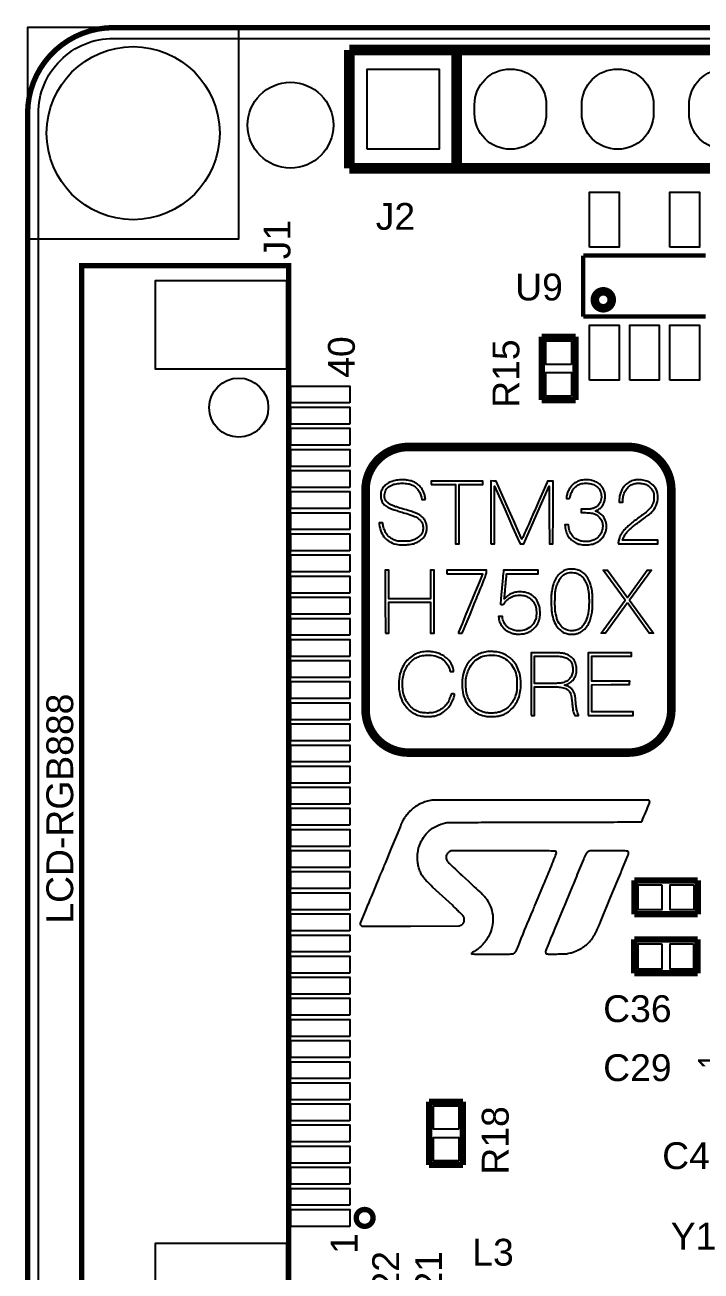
# Model space of a CAD drawing. Extents: x 0 to 117, y 0 to 54.
# Drawn here: x -0.06 to 15.94, y 24.55 to 54.06 of the extents above; entities that cross this region are included whole.
import ezdxf

# ---------------------------------------------------------------- set-up
doc = ezdxf.new("R2010")
doc.units = 0
doc.header["$MEASUREMENT"] = 0
for name, color, linetype in [('BG_OUTLINE', 3, 'CONTINUOUS'), ('BG_SILKSCREEN_TOP', 7, 'CONTINUOUS'), ('PG_SILKSCREEN_TOP', 254, 'CONTINUOUS'), ('PG_SOLDERMASK_TOP', 85, 'CONTINUOUS'), ('PIN_SOLDERMASK_TOP', 85, 'CONTINUOUS'), ('RD_SILKSCREEN_TOP', 142, 'CONTINUOUS'), ('RKI_ALL', 43, 'CONTINUOUS')]:
    doc.layers.add(name, color=color, linetype=linetype)

msp = doc.modelspace()

# ---------------------------------------------------------------- linework, layer by layer
at = {"layer": 'BG_OUTLINE', "const_width": 0.127}
msp.add_lwpolyline([(2.032, 0), (51.968, 0, 0.414214), (54, 2.032), (54, 51.968, 0.414067), (51.968, 54), (2.032, 54, 0.414214), (0, 51.968), (0, 2.032, 0.414214), (2.032, 0)], format="xyb", dxfattribs=at)
at = {"layer": 'BG_SILKSCREEN_TOP', "const_width": 0.203}
msp.add_lwpolyline([(14.224, 36.83), (9.017, 36.83, -0.414214), (8.001, 37.846), (8.001, 43.053, -0.414214), (9.017, 44.069), (14.224, 44.069, -0.414214), (15.24, 43.053), (15.24, 37.846, -0.414214), (14.224, 36.83)], format="xyb", dxfattribs=at)
at = {"layer": 'BG_SILKSCREEN_TOP'}
for points in [[(8.603, 43.243, 0.064846), (8.497, 43.185, 0.073923), (8.42, 43.109, 0.087862), (8.374, 43.019, 0.047324), (8.362, 42.959, 0.038655), (8.36, 42.894, 0.039608), (8.368, 42.832, 0.061722), (8.386, 42.781, 0.048169), (8.411, 42.74, 0.037817), (8.445, 42.7, 0.036432), (8.487, 42.665, 0.036878), (8.533, 42.637, 0.030929), (8.589, 42.612, 0.007787), (8.681, 42.579, 0.007237), (8.797, 42.542, 0.004815), (8.931, 42.503, -0.015378), (9.103, 42.448, -0.046042), (9.215, 42.396, -0.067488), (9.29, 42.338, -0.080734), (9.341, 42.266, -0.021996), (9.353, 42.24, -0.047502), (9.359, 42.218, -0.036236), (9.361, 42.193, -0.008387), (9.362, 42.15, -0.008408), (9.361, 42.107, -0.035832), (9.359, 42.082, -0.047011), (9.353, 42.061, -0.022803), (9.342, 42.034, -0.071816), (9.3, 41.975, -0.053841), (9.24, 41.922, -0.049147), (9.164, 41.879, -0.040276), (9.076, 41.848, -0.048241), (9.007, 41.837, -0.015413), (8.904, 41.834, -0.015228), (8.801, 41.837, -0.052926), (8.735, 41.848, -0.046155), (8.647, 41.882, -0.05531), (8.572, 41.929, -0.057038), (8.511, 41.991, -0.054507), (8.464, 42.066, -0.026649), (8.445, 42.112, -0.017505), (8.428, 42.167, -0.017236), (8.415, 42.219, -0.050356), (8.411, 42.256, 0.124016), (8.409, 42.264, 0.195239), (8.404, 42.269, 0.0727), (8.393, 42.271, 0.008123), (8.367, 42.271), (8.322, 42.271), (8.327, 42.229, 0.067753), (8.374, 42.051, 0.089468), (8.464, 41.91, 0.091168), (8.597, 41.811, 0.072953), (8.766, 41.757, 0.038564), (8.838, 41.75, 0.013529), (8.941, 41.752, 0.01344), (9.044, 41.759, 0.041051), (9.113, 41.771, 0.042991), (9.206, 41.805, 0.042331), (9.293, 41.854, 0.044909), (9.365, 41.913, 0.073401), (9.412, 41.976, 0.067357), (9.443, 42.057, 0.056751), (9.454, 42.15, 0.05679), (9.443, 42.241, 0.068563), (9.412, 42.323, 0.041388), (9.392, 42.354, 0.023113), (9.362, 42.389, 0.022832), (9.328, 42.422, 0.029682), (9.294, 42.449, 0.041362), (9.234, 42.483, 0.019619), (9.152, 42.518, 0.014889), (9.043, 42.555, 0.006505), (8.896, 42.599, -0.005717), (8.733, 42.647, -0.024366), (8.637, 42.681, -0.040293), (8.571, 42.715, -0.050354), (8.518, 42.757, -0.040981), (8.483, 42.796, -0.069991), (8.461, 42.834, -0.068571), (8.451, 42.877, -0.037066), (8.45, 42.931, -0.05473), (8.462, 43.002, -0.077565), (8.488, 43.061, -0.075736), (8.531, 43.109, -0.049561), (8.594, 43.151, -0.067406), (8.702, 43.191, -0.043293), (8.835, 43.209, -0.042809), (8.971, 43.203, -0.059579), (9.089, 43.174, -0.073833), (9.172, 43.128, -0.065254), (9.242, 43.058, -0.062379), (9.294, 42.969, -0.05771), (9.324, 42.868), (9.332, 42.822), (9.375, 42.822, 0.007726), (9.401, 42.822, 0.096466), (9.411, 42.824, 0.225283), (9.416, 42.829, 0.067519), (9.417, 42.84, 0.050586), (9.413, 42.876, 0.018541), (9.401, 42.927, 0.018396), (9.384, 42.98, 0.023612), (9.364, 43.027, 0.059101), (9.312, 43.109, 0.05402), (9.242, 43.179, 0.052815), (9.156, 43.234, 0.05102), (9.06, 43.27, 0.040275), (8.991, 43.283, 0.016887), (8.898, 43.289, 0.016981), (8.804, 43.288, 0.037411), (8.733, 43.28, 0.046032)], [(10.966, 41.771), (11.008, 41.773), (11.051, 41.776), (11.052, 42.458), (11.054, 43.141), (11.295, 42.594), (11.392, 42.375), (11.483, 42.167), (11.56, 41.992), (11.597, 41.909), (11.658, 41.771), (11.703, 41.773), (11.748, 41.776), (12.049, 42.46), (12.35, 43.144), (12.352, 42.458), (12.354, 41.771), (12.396, 41.773), (12.438, 41.776), (12.44, 42.519), (12.442, 43.262), (12.377, 43.262), (12.312, 43.262), (12.301, 43.238, 0.006639), (12.292, 43.219), (12.207, 43.025), (12.11, 42.805), (11.997, 42.547, -0.000803), (11.863, 42.242, -0.002674), (11.773, 42.042, -0.000554), (11.704, 41.89, -0.609655), (11.698, 41.89, -0.035009), (11.693, 41.899), (11.606, 42.097), (11.508, 42.318), (11.393, 42.579), (11.094, 43.258), (11.03, 43.261), (10.966, 43.263), (10.966, 42.517)], [(13.056, 43.266, 0.028415), (13.004, 43.244, 0.028391), (12.955, 43.216, 0.037554), (12.914, 43.185, 0.054246), (12.86, 43.126, 0.03915), (12.812, 43.05, 0.038695), (12.777, 42.967, 0.05045), (12.759, 42.886), (12.755, 42.851), (12.796, 42.851, 0.020343), (12.825, 42.852, 0.19813), (12.836, 42.858, 0.117632), (12.842, 42.87, 0.005551), (12.853, 42.917, -0.056422), (12.879, 42.994, -0.048339), (12.923, 43.067, -0.049643), (12.978, 43.129, -0.071163), (13.038, 43.17, -0.077746), (13.152, 43.205, -0.064581), (13.279, 43.207, -0.066262), (13.399, 43.177, -0.093794), (13.491, 43.118, -0.106704), (13.558, 43.022, -0.090104), (13.584, 42.9, -0.091596), (13.566, 42.779, -0.113978), (13.506, 42.682, -0.062193), (13.453, 42.641, -0.061027), (13.392, 42.614, -0.049468), (13.315, 42.599, -0.02389), (13.214, 42.594), (13.109, 42.594), (13.109, 42.554), (13.109, 42.513), (13.211, 42.513, -0.038421), (13.346, 42.503, -0.074124), (13.449, 42.471, -0.088369), (13.526, 42.415, -0.07754), (13.584, 42.333, -0.083201), (13.613, 42.235, -0.075682), (13.611, 42.13, -0.074438), (13.577, 42.028, -0.075575), (13.514, 41.941, -0.070531), (13.438, 41.882, -0.06027), (13.344, 41.843, -0.057908), (13.239, 41.826, -0.054996), (13.132, 41.834, -0.074011), (13.01, 41.875, -0.086781), (12.912, 41.948, -0.085931), (12.845, 42.05, -0.071795), (12.811, 42.176), (12.805, 42.223), (12.761, 42.225), (12.718, 42.228), (12.723, 42.18, 0.057658), (12.749, 42.064, 0.058365), (12.8, 41.958, 0.060359), (12.872, 41.87, 0.070466), (12.96, 41.806, 0.030343), (13.019, 41.78, 0.035669), (13.077, 41.763, 0.03336), (13.141, 41.753, 0.021209), (13.216, 41.75, 0.021222), (13.291, 41.753, 0.033055), (13.354, 41.763, 0.035385), (13.412, 41.78, 0.02972), (13.471, 41.806, 0.046102), (13.525, 41.84, 0.031153), (13.579, 41.888, 0.031366), (13.626, 41.942, 0.050998), (13.659, 41.994, 0.088988), (13.702, 42.147, 0.097314), (13.688, 42.301, 0.101433), (13.617, 42.434, 0.105396), (13.501, 42.525), (13.447, 42.552), (13.487, 42.572, 0.058432), (13.562, 42.622, 0.07341), (13.616, 42.684, 0.070742), (13.652, 42.761, 0.049157), (13.671, 42.856, 0.053132), (13.671, 42.942, 0.054194), (13.652, 43.026, 0.055044), (13.616, 43.102, 0.058718), (13.565, 43.167, 0.076792), (13.475, 43.232, 0.059321), (13.362, 43.275, 0.055978), (13.235, 43.291, 0.05335), (13.106, 43.28, 0.037362)], [(14.298, 43.263, 0.037229), (14.244, 43.238, 0.037419), (14.194, 43.205, 0.034695), (14.149, 43.165, 0.046229), (14.092, 43.094, 0.048799), (14.05, 43.016, 0.046266), (14.022, 42.928, 0.035056), (14.007, 42.827), (14.003, 42.763), (14.048, 42.763), (14.093, 42.763), (14.093, 42.809, -0.062793), (14.107, 42.919, -0.061329), (14.148, 43.022, -0.064109), (14.211, 43.109, -0.081735), (14.289, 43.169, -0.071965), (14.375, 43.2, -0.052734), (14.476, 43.21, -0.052329), (14.578, 43.198, -0.068129), (14.666, 43.166, -0.049071), (14.71, 43.137, -0.034238), (14.754, 43.096, -0.034712), (14.79, 43.05, -0.058861), (14.813, 43.008, -0.026185), (14.822, 42.982, -0.032536), (14.827, 42.957, -0.025054), (14.829, 42.928, -0.008269), (14.83, 42.884, -0.020595), (14.828, 42.82, -0.042415), (14.82, 42.772, -0.04508), (14.804, 42.726, -0.025839), (14.778, 42.675, -0.047346), (14.731, 42.61, -0.035611), (14.668, 42.548, -0.01698), (14.563, 42.463, -0.002326), (14.335, 42.295, 0.021769), (14.261, 42.236, 0.013721), (14.18, 42.16, 0.013301), (14.108, 42.086, 0.043218), (14.066, 42.031, 0.014357), (14.053, 42.01, 0.008794), (14.039, 41.984, 0.008754), (14.026, 41.959, 0.015522), (14.017, 41.937, 0.029669), (14.003, 41.896, 0.017982), (13.991, 41.844, 0.011785), (13.983, 41.796, 0.175338), (13.987, 41.779, 0.259774), (13.993, 41.776, 0.000585), (14.107, 41.774, 0.002944), (14.251, 41.772, 0.001047), (14.457, 41.772), (14.922, 41.772), (14.922, 41.816), (14.922, 41.86), (14.505, 41.86), (14.087, 41.86), (14.091, 41.876, -0.052704), (14.104, 41.913, -0.019321), (14.128, 41.96, -0.019268), (14.159, 42.009, -0.026756), (14.19, 42.05, -0.023709), (14.243, 42.107, -0.018543), (14.304, 42.163, -0.014373), (14.384, 42.226, -0.006263), (14.493, 42.306, 0.004015), (14.617, 42.396, 0.011685), (14.701, 42.46, 0.016775), (14.76, 42.511, 0.033401), (14.802, 42.556, 0.091359), (14.899, 42.73, 0.104059), (14.921, 42.919, 0.111601), (14.866, 43.091, 0.118928), (14.743, 43.217, 0.032527), (14.686, 43.249, 0.03892), (14.629, 43.27, 0.036913), (14.566, 43.283, 0.024619), (14.493, 43.288, 0.008718), (14.451, 43.289, 0.013883), (14.415, 43.288, 0.016096), (14.384, 43.285, 0.025129), (14.358, 43.281, 0.033415)], [(9.928, 41.067), (10.35, 41.067, -0.000912), (10.512, 41.067, -0.001529), (10.648, 41.066), (10.77, 41.065, -0.410667), (10.772, 41.063, -0.100393), (10.771, 41.06), (10.689, 40.858), (10.597, 40.635), (10.488, 40.371), (10.379, 40.107), (10.287, 39.882), (10.205, 39.681, 0.030795), (10.201, 39.671, 0.16408), (10.202, 39.664, 0.223885), (10.206, 39.66, 0.070089), (10.217, 39.658, 0.007685), (10.242, 39.658, 0.016658), (10.26, 39.659, 0.028167), (10.276, 39.66, 0.030676), (10.287, 39.663, 0.159321), (10.293, 39.667, 0.064233), (10.297, 39.675), (10.381, 39.878, 0.000593), (10.474, 40.104), (10.584, 40.372, 0.000489), (10.75, 40.78, 0.004337), (10.821, 40.96, 0.00665), (10.86, 41.066, 0.08555), (10.868, 41.108), (10.868, 41.148), (10.398, 41.148), (9.928, 41.148), (9.928, 41.108)], [(11.263, 41.119), (11.253, 41.008, -0.000457), (11.242, 40.881), (11.228, 40.733, 0.00086), (11.215, 40.586, 0.001405), (11.204, 40.462), (11.195, 40.351, 0.151597), (11.196, 40.346, 0.209125), (11.199, 40.344, 0.015822), (11.209, 40.342, 0.01977), (11.222, 40.341, 0.013673), (11.237, 40.341, 0.018348), (11.261, 40.342, 0.118639), (11.273, 40.345, 0.108136), (11.282, 40.354, 0.01416), (11.297, 40.377, -0.054495), (11.336, 40.429, -0.044791), (11.387, 40.475, -0.042908), (11.449, 40.513, -0.041009), (11.517, 40.541, -0.04674), (11.577, 40.553, -0.028964), (11.649, 40.557, -0.028933), (11.722, 40.553, -0.046338), (11.782, 40.541, -0.055035), (11.865, 40.504, -0.065619), (11.932, 40.453, -0.064054), (11.985, 40.384, -0.049819), (12.025, 40.298, -0.017764), (12.036, 40.263, -0.033101), (12.041, 40.234, -0.024954), (12.044, 40.2, -0.006066), (12.045, 40.142, -0.0144), (12.043, 40.071, -0.041224), (12.037, 40.021, -0.045584), (12.022, 39.976, -0.020896), (11.996, 39.92, -0.119785), (11.882, 39.791, -0.105062), (11.715, 39.72, -0.102948), (11.532, 39.722, -0.110205), (11.369, 39.798, -0.06294), (11.322, 39.845, -0.041657), (11.281, 39.908, -0.042375), (11.251, 39.976, -0.081593), (11.242, 40.033), (11.242, 40.055), (11.196, 40.053), (11.15, 40.05), (11.153, 40.021, 0.046081), (11.159, 39.982, 0.020263), (11.176, 39.931, 0.020263), (11.196, 39.88, 0.038448), (11.217, 39.842, 0.042604), (11.262, 39.786, 0.040693), (11.316, 39.737, 0.039459), (11.379, 39.696, 0.035451), (11.45, 39.664, 0.016565), (11.486, 39.651, 0.031332), (11.516, 39.644, 0.024911), (11.551, 39.64, 0.006868), (11.606, 39.637, 0.037287), (11.724, 39.642, 0.05778), (11.824, 39.665, 0.06167), (11.911, 39.709, 0.050748), (11.991, 39.775, 0.055948), (12.062, 39.866, 0.060562), (12.11, 39.968, 0.058762), (12.133, 40.082, 0.047773), (12.131, 40.206, 0.068013), (12.089, 40.372, 0.092845), (12.006, 40.501, 0.095958), (11.885, 40.589, 0.07764), (11.729, 40.633, 0.054836), (11.608, 40.635, 0.058396), (11.491, 40.61, 0.060511), (11.387, 40.56, 0.067845), (11.303, 40.488), (11.286, 40.469), (11.29, 40.498, 0.008218), (11.292, 40.519), (11.299, 40.591, 0.000599), (11.307, 40.677), (11.315, 40.774, -0.000681), (11.324, 40.87, -0.000985), (11.332, 40.954, -0.000497), (11.339, 41.026, -0.016619), (11.341, 41.043), (11.345, 41.067), (11.716, 41.067), (12.086, 41.067), (12.086, 41.108), (12.086, 41.148), (11.675, 41.148), (11.264, 41.148), (11.264, 41.131, -0.017573)], [(12.757, 41.161, 0.01192), (12.73, 41.151, 0.011776), (12.703, 41.14, 0.016679), (12.679, 41.128, 0.0776), (12.584, 41.058, 0.064072), (12.507, 40.957, 0.054034), (12.449, 40.824, 0.032581), (12.408, 40.656, 0.038435), (12.399, 40.564, 0.007352), (12.397, 40.395, 0.007481), (12.401, 40.226, 0.036189), (12.412, 40.131, 0.043669), (12.462, 39.949, 0.068875), (12.539, 39.806, 0.080486), (12.642, 39.705, 0.090934), (12.767, 39.647, 0.045804), (12.816, 39.638, 0.017888), (12.886, 39.636, 0.017889), (12.956, 39.638, 0.045805), (13.006, 39.647, 0.033296), (13.058, 39.664, 0.036883), (13.105, 39.688, 0.035947), (13.149, 39.718, 0.02834), (13.192, 39.757, 0.052761), (13.25, 39.83, 0.040112), (13.298, 39.919, 0.035007), (13.336, 40.028, 0.023105), (13.365, 40.157, 0.026747), (13.369, 40.192, 0.007491), (13.372, 40.248, 0.006351), (13.374, 40.32, 0.003242), (13.374, 40.41, 0.002402), (13.374, 40.526, 0.012488), (13.372, 40.589, 0.020122), (13.367, 40.638, 0.014895), (13.358, 40.691, 0.03797), (13.309, 40.863, 0.063552), (13.24, 40.996, 0.075005), (13.149, 41.092, 0.08258), (13.038, 41.154, 0.046792), (12.981, 41.168, 0.024766), (12.91, 41.175, 0.024872), (12.837, 41.175, 0.043588), (12.778, 41.167, 0.024694)], [(13.043, 41.06, -0.05676), (13.105, 41.017, -0.053803), (13.16, 40.96, -0.046861), (13.204, 40.889, -0.03433), (13.245, 40.789, -0.0349), (13.272, 40.685, -0.029721), (13.287, 40.565, -0.015597), (13.292, 40.414, -0.014953), (13.288, 40.264, -0.026851), (13.275, 40.142, -0.031598), (13.25, 40.038, -0.03638), (13.214, 39.942, -0.05338), (13.154, 39.842, -0.07981), (13.08, 39.772, -0.084294), (12.991, 39.731, -0.066699), (12.886, 39.716, -0.098954), (12.744, 39.745, -0.113186), (12.632, 39.825, -0.091704), (12.549, 39.962, -0.046143), (12.496, 40.157, -0.038321), (12.487, 40.249, -0.007187), (12.486, 40.417, -0.007078), (12.489, 40.585, -0.040183), (12.499, 40.675, -0.03279), (12.533, 40.802, -0.045513), (12.581, 40.91, -0.052249), (12.641, 40.994, -0.080975), (12.709, 41.051, -0.055246), (12.768, 41.077, -0.045478), (12.834, 41.092, -0.043933), (12.904, 41.095, -0.043998), (12.974, 41.085, -0.064433)], [(9.2, 39.168, 0.061521), (9.072, 39.094, 0.06103), (8.964, 38.99, 0.051509), (8.878, 38.856, 0.07205), (8.803, 38.636, 0.060179), (8.787, 38.39, 0.061135), (8.83, 38.15, 0.08012), (8.929, 37.951, 0.032638), (8.975, 37.895, 0.023965), (9.032, 37.839, 0.024214), (9.093, 37.79, 0.037808), (9.151, 37.754, 0.022158), (9.228, 37.719, 0.044183), (9.291, 37.699, 0.039055), (9.362, 37.69, 0.013866), (9.465, 37.687, 0.004379), (9.535, 37.688, 0.014282), (9.581, 37.69, 0.020868), (9.616, 37.694, 0.025691), (9.648, 37.7, 0.053301), (9.776, 37.75, 0.05573), (9.889, 37.825, 0.055887), (9.982, 37.922, 0.05467), (10.053, 38.039, 0.020237), (10.07, 38.081, 0.010646), (10.088, 38.134, 0.008203), (10.104, 38.186, 0.068984), (10.107, 38.21, 0.382752), (10.1, 38.218, 0.02557), (10.067, 38.219, 0.025193), (10.033, 38.218, 0.312568), (10.024, 38.21, -0.019353), (10.011, 38.165, -0.010713), (9.992, 38.111, -0.010544), (9.971, 38.06, -0.02964), (9.954, 38.026, -0.028294), (9.94, 38.004, -0.011228), (9.918, 37.976, -0.011014), (9.893, 37.947, -0.013638), (9.868, 37.921, -0.01249), (9.835, 37.889, -0.027578), (9.807, 37.867, -0.028656), (9.778, 37.848, -0.014619), (9.74, 37.827, -0.018754), (9.669, 37.796, -0.042035), (9.612, 37.778, -0.039447), (9.551, 37.77, -0.01462), (9.465, 37.768, -0.012211), (9.386, 37.77, -0.031989), (9.33, 37.777, -0.03694), (9.28, 37.79, -0.022272), (9.223, 37.812, -0.072872), (9.101, 37.888, -0.063808), (9, 38, -0.060666), (8.927, 38.139, -0.054245), (8.885, 38.297, -0.040669), (8.874, 38.461, -0.043465), (8.89, 38.621, -0.045897), (8.932, 38.768, -0.058999), (8.997, 38.892, -0.048955), (9.081, 38.99, -0.06021), (9.177, 39.063, -0.059188), (9.288, 39.111, -0.045949), (9.418, 39.137, -0.072735), (9.603, 39.131, -0.079074), (9.772, 39.071, -0.085294), (9.904, 38.966, -0.105816), (9.982, 38.831, -0.004186), (9.988, 38.813, -0.003932), (9.993, 38.795, -0.003913), (9.998, 38.778, -0.013974), (10, 38.768, 0.056415), (10.004, 38.756, 0.177306), (10.01, 38.75, 0.09768), (10.02, 38.748, 0.010225), (10.045, 38.748, 0.00813), (10.071, 38.748, 0.116015), (10.08, 38.75, 0.226432), (10.084, 38.756, 0.043578), (10.085, 38.769, 0.066313), (10.081, 38.8, 0.014661), (10.066, 38.852, 0.016076), (10.046, 38.904, 0.033942), (10.027, 38.943, 0.061121), (9.964, 39.027, 0.045633), (9.877, 39.102, 0.044101), (9.773, 39.163, 0.046835), (9.663, 39.203, 0.037829), (9.595, 39.216, 0.018176), (9.507, 39.222, 0.018201), (9.419, 39.221, 0.036909), (9.349, 39.214, 0.054007)], [(10.723, 39.18, 0.055532), (10.598, 39.114, 0.05478), (10.489, 39.022, 0.051405), (10.401, 38.907, 0.073975), (10.319, 38.715, 0.055491), (10.286, 38.488, 0.054987), (10.303, 38.257, 0.069041), (10.371, 38.054, 0.053545), (10.457, 37.919, 0.060424), (10.567, 37.812, 0.061471), (10.697, 37.735, 0.058502), (10.845, 37.691, 0.034554), (10.905, 37.684, 0.012463), (10.993, 37.683, 0.012391), (11.08, 37.687, 0.03523), (11.14, 37.695, 0.031968), (11.229, 37.719, 0.037637), (11.308, 37.753, 0.037799), (11.382, 37.799, 0.032404), (11.452, 37.858, 0.0572), (11.55, 37.976, 0.054317), (11.621, 38.115, 0.050886), (11.664, 38.275, 0.039853), (11.678, 38.454, 0.066176), (11.643, 38.718, 0.082701), (11.54, 38.942, 0.089542), (11.378, 39.108, 0.094519), (11.172, 39.203, 0.03546), (11.107, 39.214, 0.01388), (11.016, 39.221, 0.013845), (10.925, 39.222, 0.035835), (10.86, 39.217, 0.054786)], [(11.239, 39.089, -0.084296), (11.386, 38.991, -0.080669), (11.498, 38.847, -0.062235), (11.57, 38.662, -0.018638), (11.578, 38.621, -0.02448), (11.583, 38.583, -0.015867), (11.585, 38.534, -0.003542), (11.586, 38.45, -0.003386), (11.585, 38.362, -0.018516), (11.582, 38.315, -0.027974), (11.577, 38.277, -0.014654), (11.566, 38.23, -0.050751), (11.509, 38.08, -0.061482), (11.426, 37.955, -0.06506), (11.32, 37.86, -0.068583), (11.194, 37.797, -0.043355), (11.103, 37.775, -0.031568), (10.999, 37.765, -0.031555), (10.896, 37.769, -0.044562), (10.805, 37.786, -0.069193), (10.668, 37.846, -0.066236), (10.55, 37.943, -0.064751), (10.459, 38.069, -0.061614), (10.402, 38.215, -0.040717), (10.375, 38.373, -0.042255), (10.375, 38.53, -0.043491), (10.401, 38.68, -0.049844), (10.452, 38.817, -0.074209), (10.557, 38.97, -0.084535), (10.698, 39.077, -0.082532), (10.869, 39.133, -0.066629), (11.063, 39.137, -0.075725)], [(11.92, 37.705), (11.961, 37.705), (12.001, 37.705), (12.001, 38.047), (12.001, 38.388), (12.293, 38.388, -0.003219), (12.501, 38.386, -0.019337), (12.61, 38.38, -0.037427), (12.681, 38.368, -0.053703), (12.741, 38.347, -0.02635), (12.759, 38.337, -0.016138), (12.779, 38.323, -0.016092), (12.798, 38.308, -0.027649), (12.813, 38.295, -0.061053), (12.844, 38.254, -0.062914), (12.864, 38.208, -0.037834), (12.877, 38.141, -0.008461), (12.89, 38.025, 0.00551), (12.901, 37.915, 0.01528), (12.912, 37.839, 0.021671), (12.925, 37.782, 0.039056), (12.94, 37.738), (12.955, 37.705), (12.998, 37.705, 0.009302), (13.015, 37.706, 0.013099), (13.029, 37.707, 0.009149), (13.042, 37.708, 0.163714), (13.045, 37.71, 0.241977), (13.046, 37.712, 0.03045), (13.044, 37.719, 0.031113), (13.041, 37.728, 0.020319), (13.036, 37.737, -0.051894), (13.017, 37.78, -0.028338), (13.002, 37.837, -0.020193), (12.989, 37.914, -0.007459), (12.977, 38.023, 0.002903), (12.971, 38.088, 0.003745), (12.964, 38.147, 0.002846), (12.958, 38.196, 0.033078), (12.954, 38.215, 0.066221), (12.927, 38.281, 0.06471), (12.883, 38.338, 0.062761), (12.825, 38.383, 0.057249), (12.756, 38.414), (12.714, 38.427), (12.759, 38.443, 0.082772), (12.864, 38.5, 0.087517), (12.942, 38.588, 0.084941), (12.988, 38.699, 0.072235), (12.996, 38.826, 0.064756), (12.971, 38.949, 0.08793), (12.916, 39.047, 0.087022), (12.83, 39.122, 0.061918), (12.713, 39.174, 0.038282), (12.669, 39.184, 0.023792), (12.615, 39.189, 0.008839), (12.525, 39.191, 0.000724), (12.289, 39.193), (11.92, 39.196), (11.92, 38.451)], [(12.698, 39.092, -0.028249), (12.747, 39.074, -0.02949), (12.791, 39.051, -0.047744), (12.825, 39.027, -0.091151), (12.866, 38.976, -0.053235), (12.895, 38.903, -0.050374), (12.909, 38.82, -0.056576), (12.906, 38.74, -0.072827), (12.877, 38.646, -0.086072), (12.823, 38.57, -0.082698), (12.745, 38.514, -0.062265), (12.645, 38.48, -0.031485), (12.603, 38.474, -0.011284), (12.543, 38.471, -0.006754), (12.451, 38.469, -0.001508), (12.295, 38.469), (12.001, 38.469), (12.001, 39.115), (12.296, 39.114, -0.001754), (12.441, 39.114, -0.005437), (12.539, 39.112, -0.007384), (12.607, 39.109, -0.029436), (12.649, 39.104, -0.030599)], [(9.403, 35.662, 0.039417), (9.276, 35.606, 0.038264), (9.159, 35.535, 0.036344), (9.053, 35.441, 0.021808), (8.981, 35.364, 0.033761), (8.926, 35.291, 0.02991), (8.877, 35.204, 0.013516), (8.826, 35.088), (8.75, 34.902), (8.611, 34.569), (8.471, 34.229, 0.000766), (8.42, 34.105, -0.0009), (8.4, 34.054, -0.000474), (8.374, 33.993, -0.000466), (8.349, 33.932, -0.000747), (8.326, 33.879, 0.00057), (8.131, 33.411, 0.001453), (7.988, 33.071), (7.877, 32.794, 0.101735), (7.871, 32.771, 0.068867), (7.871, 32.766, 0.040689), (7.877, 32.756, 0.032677), (7.884, 32.748, 0.029441), (7.889, 32.741), (7.91, 32.72), (9.065, 32.723), (10.221, 32.725), (10.257, 32.741, 0.035087), (10.272, 32.748, 0.023123), (10.287, 32.761, 0.023238), (10.302, 32.774, 0.043636), (10.315, 32.786, 0.030795), (10.328, 32.804, 0.065737), (10.333, 32.819, 0.049261), (10.335, 32.837, 0.012546), (10.335, 32.87, 0.013248), (10.335, 32.903, 0.059335), (10.333, 32.923, 0.058768), (10.325, 32.939, 0.01964), (10.31, 32.962, 0.044325), (10.29, 32.987, 0.002493), (10.223, 33.05, 0.003782), (10.145, 33.129, 0.002767), (10.056, 33.213), (9.588, 33.647, -0.008321), (9.456, 33.777, -0.029288), (9.385, 33.856, -0.037548), (9.329, 33.937, -0.04038), (9.289, 34.026, -0.028112), (9.256, 34.13, -0.027483), (9.235, 34.239, -0.034156), (9.228, 34.346, -0.028124), (9.23, 34.409, -0.014357), (9.243, 34.491, -0.01451), (9.258, 34.572, -0.028701), (9.279, 34.633, -0.059103), (9.373, 34.823, -0.068931), (9.505, 34.976, -0.067519), (9.677, 35.09, -0.052566), (9.891, 35.164, -0.054867), (9.962, 35.174, -0.001594), (10.269, 35.176, -0.001345), (10.805, 35.179), (12.233, 35.182), (13.269, 35.184, 0.000648), (13.965, 35.187), (14.519, 35.189, 0.139366), (14.534, 35.194, 0.149791), (14.547, 35.209, 0.000709), (14.635, 35.42, 0.001081), (14.722, 35.629, 0.10207), (14.729, 35.662, 0.054064), (14.729, 35.667, 0.026382), (14.727, 35.674, 0.032876), (14.722, 35.684, 0.032753), (14.717, 35.692), (14.707, 35.707), (12.151, 35.707), (10.732, 35.707, 0.000912), (10.046, 35.705, 0.000582), (9.609, 35.702, 0.043776), (9.535, 35.695, 0.037003)], [(9.962, 34.463, 0.069864), (9.931, 34.427, 0.06988), (9.911, 34.387, 0.072339), (9.906, 34.343, 0.088374), (9.914, 34.3, 0.076199), (9.936, 34.26, 0.036948), (9.98, 34.209, 0.006555), (10.076, 34.117), (10.132, 34.066), (10.188, 34.016), (10.234, 33.97, -0.001275), (10.259, 33.947, 0.001422), (10.29, 33.919), (10.361, 33.853), (10.444, 33.777), (10.533, 33.693, -0.001322), (10.706, 33.533, -0.011235), (10.78, 33.462, -0.023888), (10.825, 33.409, -0.021335), (10.871, 33.348, -0.062547), (10.973, 33.144, -0.072456), (11.016, 32.929, -0.071058), (10.998, 32.708, -0.058817), (10.917, 32.487, -0.042004), (10.846, 32.37, -0.034729), (10.752, 32.261, -0.03557), (10.648, 32.167, -0.050973), (10.544, 32.103, 0.021416), (10.528, 32.095, 0.045272), (10.518, 32.085, 0.06111), (10.511, 32.078, 0.128771), (10.508, 32.073, 0.413169), (10.516, 32.062, 0.009826), (10.577, 32.06, 0.006611), (10.686, 32.057, 0.000479), (10.988, 32.057, 0.000487), (11.303, 32.057, 0.007239), (11.412, 32.06, 0.019838), (11.471, 32.065, 0.08353), (11.504, 32.073, 0.026861), (11.516, 32.08, 0.024259), (11.532, 32.09, 0.021133), (11.542, 32.101, 0.060187), (11.552, 32.111, 0.047761), (11.56, 32.126, 0.001898), (11.587, 32.184, 0.003395), (11.618, 32.255, 0.0024), (11.651, 32.337), (11.689, 32.426), (11.73, 32.527), (11.768, 32.621), (11.798, 32.695, 0.000791), (11.831, 32.771), (11.874, 32.878), (11.923, 32.992), (11.966, 33.101, -0.000716), (12.017, 33.226), (12.085, 33.388), (12.156, 33.561), (12.222, 33.718, 0.000498), (12.38, 34.094, 0.002755), (12.461, 34.295, 0.001976), (12.515, 34.43, 0.092417), (12.52, 34.458, 0.069124), (12.517, 34.468, 0.0343), (12.515, 34.475, 0.046183), (12.512, 34.486), (12.504, 34.491, 0.180365), (12.484, 34.498, 0.001492), (12.304, 34.501, 0.002322), (12.007, 34.503), (11.262, 34.503), (10.03, 34.503), (10, 34.488, 0.066399)], [(13.251, 34.47, 0.073555), (13.208, 34.412, 0.018479), (13.152, 34.285, 0.000848), (12.969, 33.84, -0.000586), (12.906, 33.688), (12.83, 33.505), (12.756, 33.325, -0.00062), (12.692, 33.175), (12.631, 33.028), (12.56, 32.855), (12.489, 32.685), (12.431, 32.545), (12.383, 32.426), (12.337, 32.316), (12.299, 32.225, -0.000536), (12.283, 32.187, 0.021034), (12.266, 32.141, 0.067845), (12.261, 32.108, 0.11212), (12.266, 32.085, 0.143809), (12.278, 32.068, 0.121229), (12.299, 32.062, 0.022392), (12.334, 32.06, 0.011198), (12.395, 32.057, 0.001445), (12.53, 32.06, 0.004318), (12.692, 32.065, 0.022981), (12.779, 32.07, 0.03492), (12.85, 32.085, 0.017462), (12.936, 32.113, 0.038487), (13.061, 32.167, 0.036078), (13.175, 32.238, 0.036431), (13.279, 32.327, 0.037059), (13.368, 32.431, 0.023401), (13.409, 32.489, 0.019778), (13.447, 32.558, 0.014797), (13.487, 32.642, 0.006234), (13.536, 32.758, -0.001412), (13.569, 32.835), (13.635, 32.995), (13.713, 33.183), (13.795, 33.383), (13.881, 33.589), (13.967, 33.797), (14.041, 33.978, 0.00083), (14.087, 34.089), (14.204, 34.371, 0.016291), (14.227, 34.432, 0.092131), (14.229, 34.463, 0.17163), (14.221, 34.488, 0.195383), (14.201, 34.496, 0.018664), (14.15, 34.501, 0.008046), (14.054, 34.503, 0.000508), (13.772, 34.506, 0.001114), (13.564, 34.506, 0.00375), (13.426, 34.506, 0.003294), (13.332, 34.503, 0.059371), (13.299, 34.498, 0.138393)]]:
    msp.add_lwpolyline(points, format="xyb", close=True, dxfattribs=at)
for points in [[(9.557, 43.181), (9.843, 43.181), (10.129, 43.181), (10.129, 42.476), (10.129, 41.771), (10.171, 41.773), (10.214, 41.776), (10.215, 42.478), (10.217, 43.181), (10.496, 43.181), (10.775, 43.181), (10.775, 43.222), (10.775, 43.262), (10.166, 43.262), (9.557, 43.262), (9.557, 43.222)], [(8.471, 39.662), (8.513, 39.659), (8.555, 39.657), (8.555, 40.025), (8.555, 40.392), (9.047, 40.392), (9.539, 40.392), (9.539, 40.025), (9.539, 39.657), (9.581, 39.659), (9.623, 39.662), (9.625, 40.405), (9.627, 41.148), (9.583, 41.148), (9.539, 41.148), (9.539, 40.81), (9.539, 40.473), (9.047, 40.473), (8.555, 40.473), (8.555, 40.81), (8.555, 41.148), (8.511, 41.148), (8.467, 41.148), (8.469, 40.405)], [(14.2, 40.374), (13.684, 39.658), (13.579, 39.658), (14.15, 40.437), (13.627, 41.154), (13.729, 41.154), (14.2, 40.504), (14.669, 41.154), (14.774, 41.154), (14.25, 40.437), (14.821, 39.658), (14.717, 39.658)], [(13.271, 37.705), (13.803, 37.705), (14.335, 37.705), (14.335, 37.749), (14.335, 37.793), (13.847, 37.793), (13.359, 37.793), (13.359, 38.116), (13.359, 38.439), (13.805, 38.441), (14.251, 38.443), (14.253, 38.482), (14.255, 38.52), (13.807, 38.52), (13.359, 38.52), (13.359, 38.817), (13.359, 39.115), (13.829, 39.115), (14.299, 39.115), (14.299, 39.155), (14.299, 39.195), (13.785, 39.195), (13.271, 39.195), (13.271, 38.45)]]:
    msp.add_lwpolyline(points, close=True, dxfattribs=at)
at = {"layer": 'PG_SILKSCREEN_TOP'}
for points, const_width in [([(7.62, 53.47), (20.32, 53.47)], 0.254), ([(7.62, 50.67), (7.62, 53.47)], 0.254), ([(10.16, 50.67), (10.16, 53.47)], 0.254), ([(20.32, 50.67), (7.62, 50.67)], 0.254), ([(6.18, 22.761), (6.18, 48.359), (1.28, 48.359), (1.28, 22.761), (6.18, 22.761)], 0.127), ([(13.155, 48.603), (16.055, 48.603)], 0.102), ([(13.155, 48.354), (13.155, 48.603)], 0.102), ([(13.155, 47.155), (13.155, 48.354)], 0.102), ([(16.055, 47.155), (13.155, 47.155)], 0.102), ([(12.172, 45.179), (12.172, 46.678)], 0.15), ([(12.172, 46.678), (12.974, 46.678)], 0.15), ([(12.974, 46.678), (12.974, 45.179)], 0.15), ([(12.974, 45.179), (12.172, 45.179)], 0.15), ([(14.365, 33.001), (14.365, 33.804)], 0.15), ([(14.365, 33.804), (15.864, 33.804)], 0.15), ([(15.864, 33.804), (15.864, 33.001)], 0.15), ([(15.864, 33.001), (14.365, 33.001)], 0.15), ([(14.364, 31.603), (14.364, 32.405)], 0.15), ([(14.364, 32.405), (15.862, 32.405)], 0.15), ([(15.862, 32.405), (15.862, 31.603)], 0.15), ([(15.862, 31.603), (14.364, 31.603)], 0.15), ([(9.505, 27.064), (9.505, 28.562)], 0.15), ([(9.505, 28.562), (10.307, 28.562)], 0.15), ([(10.307, 28.562), (10.307, 27.064)], 0.15), ([(10.307, 27.064), (9.505, 27.064)], 0.15)]:
    msp.add_lwpolyline(points, dxfattribs=dict(at, const_width=const_width))
for points, const_width in [([(13.83, 47.554, 1), (13.429, 47.554, 1), (13.83, 47.554)], 0.203), ([(8.179, 25.809, 1.000219), (7.78, 25.811, 0.999781), (8.179, 25.809)], 0.127)]:
    msp.add_lwpolyline(points, format="xyb", dxfattribs=dict(at, const_width=const_width))
at = {"layer": 'PG_SOLDERMASK_TOP'}
msp.add_lwpolyline([(0, 53.744), (0, 48.999), (0.254, 48.999), (5.001, 48.999), (5.001, 53.746), (5.001, 54), (0.254, 54), (0, 54)], close=True, dxfattribs=at)
at = {"layer": 'PIN_SOLDERMASK_TOP'}
for points in [[(8.04, 51.12), (8.04, 53.02), (9.74, 53.02), (9.74, 51.12)], [(13.305, 48.804), (13.305, 50.104), (14.006, 50.104), (14.006, 48.804)], [(15.204, 48.804), (15.204, 50.104), (15.905, 50.104), (15.905, 48.804)], [(6.129, 45.909), (3.03, 45.909), (3.03, 48.01), (6.129, 48.01)], [(13.305, 45.654), (13.305, 46.954), (14.006, 46.954), (14.006, 45.654)], [(14.254, 45.654), (14.254, 46.954), (14.956, 46.954), (14.956, 45.654)], [(15.204, 45.654), (15.204, 46.954), (15.905, 46.954), (15.905, 45.654)], [(12.873, 46.025), (12.273, 46.025), (12.273, 46.584), (12.873, 46.584)], [(12.873, 45.273), (12.273, 45.273), (12.273, 45.832), (12.873, 45.832)], [(7.629, 45.11), (6.229, 45.11), (6.229, 45.512), (7.629, 45.512)], [(7.629, 44.61), (6.229, 44.61), (6.229, 45.011), (7.629, 45.011)], [(7.629, 44.11), (6.229, 44.11), (6.229, 44.511), (7.629, 44.511)], [(7.629, 43.609), (6.229, 43.609), (6.229, 44.011), (7.629, 44.011)], [(7.629, 43.109), (6.229, 43.109), (6.229, 43.51), (7.629, 43.51)], [(7.629, 42.608), (6.229, 42.608), (6.229, 43.01), (7.629, 43.01)], [(7.629, 42.111), (6.229, 42.111), (6.229, 42.512), (7.629, 42.512)], [(7.629, 41.61), (6.229, 41.61), (6.229, 42.012), (7.629, 42.012)], [(7.629, 41.11), (6.229, 41.11), (6.229, 41.511), (7.629, 41.511)], [(7.629, 40.61), (6.229, 40.61), (6.229, 41.011), (7.629, 41.011)], [(7.629, 40.109), (6.229, 40.109), (6.229, 40.51), (7.629, 40.51)], [(7.629, 39.609), (6.229, 39.609), (6.229, 40.01), (7.629, 40.01)], [(7.629, 39.108), (6.229, 39.108), (6.229, 39.51), (7.629, 39.51)], [(7.629, 38.611), (6.229, 38.611), (6.229, 39.012), (7.629, 39.012)], [(7.629, 38.11), (6.229, 38.11), (6.229, 38.511), (7.629, 38.511)], [(7.629, 37.61), (6.229, 37.61), (6.229, 38.011), (7.629, 38.011)], [(7.629, 37.109), (6.229, 37.109), (6.229, 37.511), (7.629, 37.511)], [(7.629, 36.609), (6.229, 36.609), (6.229, 37.01), (7.629, 37.01)], [(7.629, 36.109), (6.229, 36.109), (6.229, 36.51), (7.629, 36.51)], [(7.629, 35.608), (6.229, 35.608), (6.229, 36.01), (7.629, 36.01)], [(7.629, 35.11), (6.229, 35.11), (6.229, 35.512), (7.629, 35.512)], [(7.629, 34.61), (6.229, 34.61), (6.229, 35.011), (7.629, 35.011)], [(7.629, 34.11), (6.229, 34.11), (6.229, 34.511), (7.629, 34.511)], [(7.629, 33.609), (6.229, 33.609), (6.229, 34.011), (7.629, 34.011)], [(15.018, 33.702), (15.018, 33.103), (14.459, 33.103), (14.459, 33.702)], [(15.77, 33.702), (15.77, 33.103), (15.211, 33.103), (15.211, 33.702)], [(7.629, 33.109), (6.229, 33.109), (6.229, 33.51), (7.629, 33.51)], [(7.629, 32.609), (6.229, 32.609), (6.229, 33.01), (7.629, 33.01)], [(7.629, 32.108), (6.229, 32.108), (6.229, 32.509), (7.629, 32.509)], [(15.016, 32.304), (15.016, 31.704), (14.458, 31.704), (14.458, 32.304)], [(15.768, 32.304), (15.768, 31.704), (15.21, 31.704), (15.21, 32.304)], [(7.629, 31.61), (6.229, 31.61), (6.229, 32.012), (7.629, 32.012)], [(7.629, 31.11), (6.229, 31.11), (6.229, 31.511), (7.629, 31.511)], [(7.629, 30.61), (6.229, 30.61), (6.229, 31.011), (7.629, 31.011)], [(7.629, 30.109), (6.229, 30.109), (6.229, 30.51), (7.629, 30.51)], [(7.629, 29.609), (6.229, 29.609), (6.229, 30.01), (7.629, 30.01)], [(7.629, 29.108), (6.229, 29.108), (6.229, 29.51), (7.629, 29.51)], [(7.629, 28.608), (6.229, 28.608), (6.229, 29.009), (7.629, 29.009)], [(7.629, 28.11), (6.229, 28.11), (6.229, 28.512), (7.629, 28.512)], [(10.206, 27.91), (9.606, 27.91), (9.606, 28.468), (10.206, 28.468)], [(7.629, 27.61), (6.229, 27.61), (6.229, 28.011), (7.629, 28.011)], [(7.629, 27.109), (6.229, 27.109), (6.229, 27.511), (7.629, 27.511)], [(10.206, 27.158), (9.606, 27.158), (9.606, 27.716), (10.206, 27.716)], [(7.629, 26.609), (6.229, 26.609), (6.229, 27.01), (7.629, 27.01)], [(7.629, 26.109), (6.229, 26.109), (6.229, 26.51), (7.629, 26.51)], [(7.629, 25.608), (6.229, 25.608), (6.229, 26.01), (7.629, 26.01)], [(6.129, 23.11), (3.03, 23.11), (3.03, 25.211), (6.129, 25.211)]]:
    msp.add_lwpolyline(points, close=True, dxfattribs=at)
for points in [[(12.28, 52.17), (12.28, 51.97, -1), (10.58, 51.97), (10.58, 52.17, -1)], [(14.82, 52.17), (14.82, 51.97, -1), (13.12, 51.97), (13.12, 52.17, -1)], [(17.36, 52.17), (17.36, 51.97, -1), (15.66, 51.97), (15.66, 52.17, -1)]]:
    msp.add_lwpolyline(points, format="xyb", close=True, dxfattribs=at)
for centre, radius in [((2.499, 51.501), 2.05), ((6.223, 51.689), 1.016), ((4.999, 45.001), 0.7)]:
    msp.add_circle(centre, radius, dxfattribs=at)
at = {"layer": 'RKI_ALL'}
msp.add_lwpolyline([(51.968, 0.254), (2.032, 0.254, -0.414214), (0.254, 2.032), (0.254, 51.968, -0.414214), (2.032, 53.746), (51.968, 53.746, -0.414046), (53.746, 51.968), (53.746, 2.032, -0.414214)], format="xyb", close=True, dxfattribs=at)

# ---------------------------------------------------------------- texts
at = {"layer": 'BG_SILKSCREEN_TOP', "width": 1.04}
for s, p in [('40', (7.747, 45.707)), ('LCD-RGB888', (1.079, 32.779)), ('1', (7.811, 24.956))]:
    msp.add_text(s, height=0.635, rotation=90, dxfattribs=at).set_placement(p)
at = {"layer": 'PG_SILKSCREEN_TOP', "width": 0.8}
msp.add_text('1', height=0.635, rotation=90, dxfattribs=at).set_placement((16.51, 29.337))
at = {"layer": 'RD_SILKSCREEN_TOP', "width": 1.04}
for s, p in [('J2', (8.242, 49.212)), ('U9', (11.544, 47.54)), ('C36', (13.627, 30.448)), ('C29', (13.627, 29.051)), ('C42', (15.024, 26.966)), ('Y1', (15.227, 25.061)), ('L3', (10.528, 24.68))]:
    msp.add_text(s, height=0.635, dxfattribs=at).set_placement(p)
for s, p in [('J1', (6.223, 48.514)), ('R15', (11.642, 44.996)), ('R18', (11.388, 26.835)), ('R22', (8.795, 23.406)), ('R21', (9.811, 23.406))]:
    msp.add_text(s, height=0.635, rotation=90, dxfattribs=at).set_placement(p)

doc.saveas('drawing.dxf')
